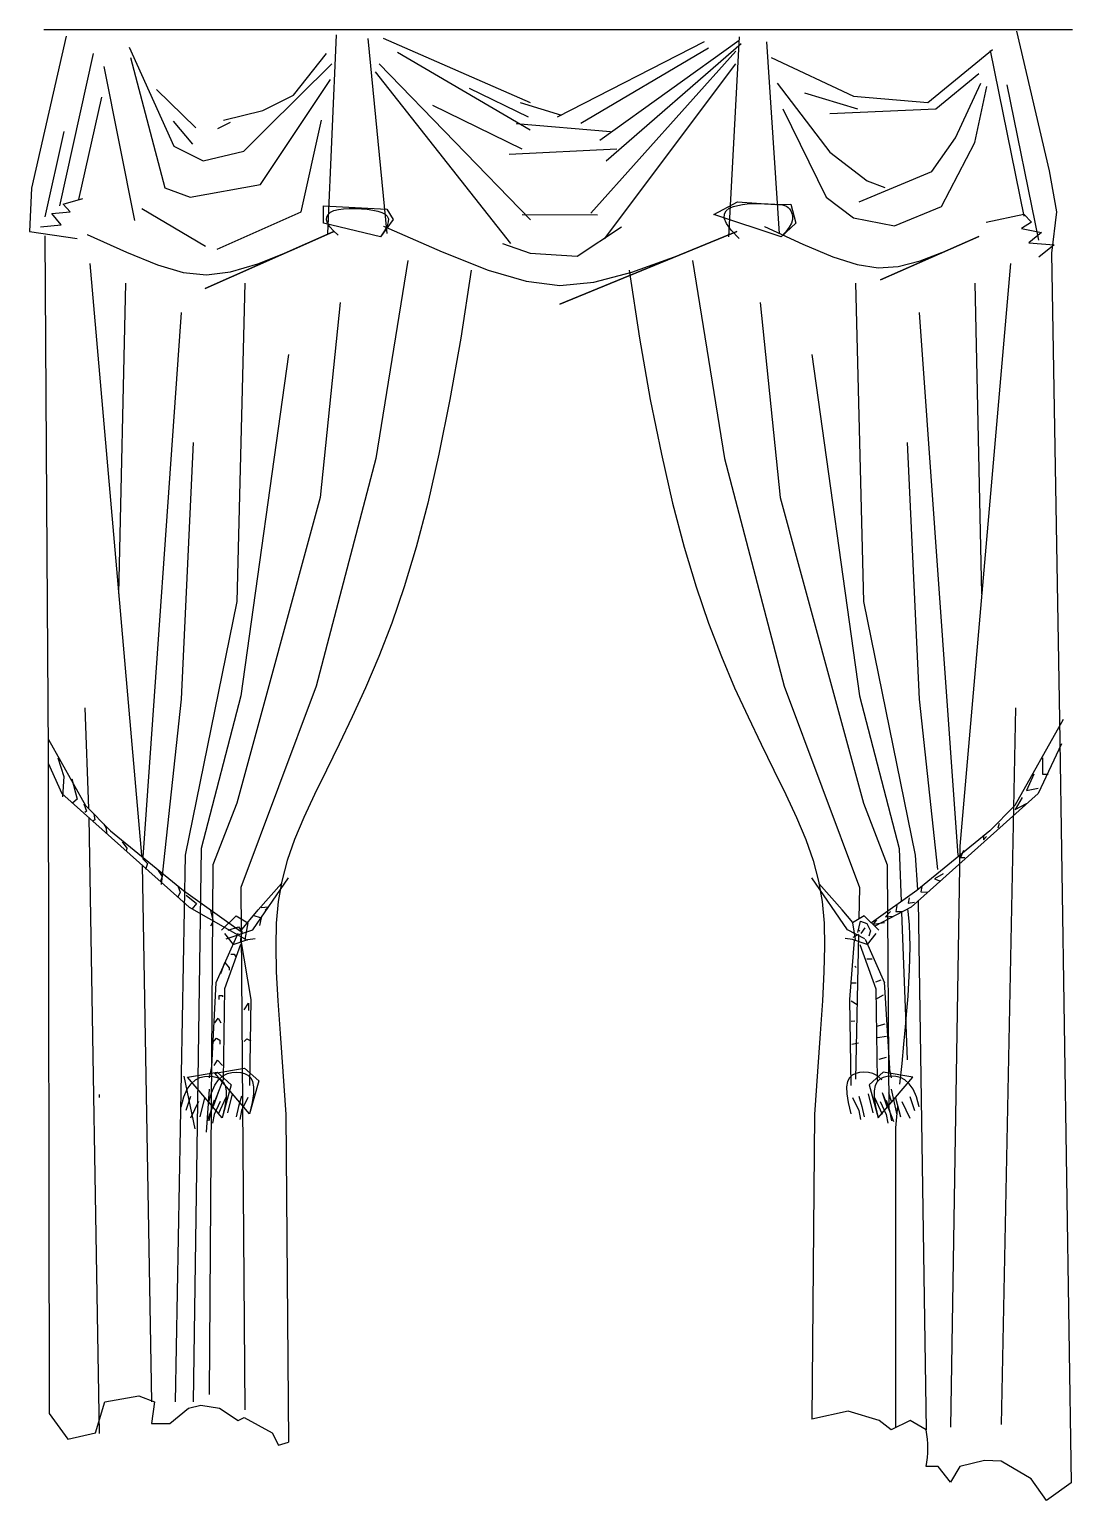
# Model space of a CAD drawing. Header units: metres. Extents: x 1017 to 1706, y 298 to 1269.
import ezdxf

# ---------------------------------------------------------------- set-up
doc = ezdxf.new("R2010")
doc.units = ezdxf.units.M
for name, color, linetype in [('3', 3, 'Continuous'), ('4', 4, 'Continuous'), ('7', 7, 'Continuous')]:
    doc.layers.add(name, color=color, linetype=linetype)

msp = doc.modelspace()

# ---------------------------------------------------------------- linework, layer by layer
at = {"layer": '3'}
for p, q in [((1250.9, 1263.36), (1347.98, 1221.03)), ((1037.43, 1152.72), (1059.67, 1253.3)), ((1083.26, 1257.56), (1112.71, 1192.22)), ((1191.79, 1225.92), (1213.67, 1253.44)), ((1260.49, 1254.17), (1348.08, 1202.93)), ((1366.1, 1211.51), (1463.18, 1261.24)), ((1381.63, 1207.28), (1465.76, 1257.01)), ((1388.1, 1148.02), (1483.89, 1254.89)), ((1394.06, 1196.1), (1486, 1262.16)), ((1398.24, 1182.43), (1487.39, 1259.88)), ((1610.73, 1221.03), (1653.45, 1255.95)), ((1651.78, 1255.32), (1674.06, 1145.99)), ((1066.62, 1244.82), (1086.81, 1143.02)), ((1084.1, 1250.69), (1106.82, 1164.71)), ((1173.29, 1203.23), (1217.03, 1246.56)), ((1248.31, 1246.43), (1348.32, 1143.64)), ((1397.16, 1131.09), (1483.89, 1246.43)), ((1507.18, 1250.66), (1561.55, 1225.27)), ((1169.92, 1166.77), (1216.19, 1236.24)), ((1245.73, 1241.14), (1335.04, 1127.91)), ((1511.07, 1233.73), (1546.01, 1188.23)), ((1615.91, 1216.8), (1644.39, 1240.08)), ((1628.85, 1197.75), (1645.68, 1233.73)), ((1050.03, 1156.96), (1065.29, 1224.57)), ((1101.31, 1229.66), (1127.27, 1204.34)), ((1171.6, 1215.61), (1191.79, 1225.92)), ((1307.85, 1230.56), (1346.68, 1211.51)), ((1529.19, 1227.38), (1564.14, 1216.8)), ((1561.55, 1225.27), (1610.73, 1221.03)), ((1641.8, 1194.58), (1649.56, 1231.61)), ((1662.92, 1232.55), (1683.82, 1130.05)), ((1145.52, 1209.42), (1171.6, 1215.61)), ((1283.63, 1219.25), (1342.51, 1190.41)), ((1341.51, 1221.03), (1368.69, 1212.57)), ((1514.95, 1216.8), (1543.43, 1158.6)), ((1546.01, 1213.63), (1615.91, 1216.8)), ((1112.39, 1208.66), (1125.01, 1193.52)), ((1141.84, 1203.84), (1150.25, 1207.97)), ((1196.84, 1148.89), (1210.3, 1209.42)), ((1338.8, 1207.07), (1401.02, 1201.8)), ((1027.8, 1145.45), (1040.4, 1201.8)), ((1158.98, 1188.78), (1173.29, 1203.23)), ((1613.32, 1175.53), (1628.85, 1197.75)), ((1619.79, 1152.25), (1641.8, 1194.58)), ((1112.71, 1192.22), (1132.06, 1182.59)), ((1132.06, 1182.59), (1158.98, 1188.78)), ((1334.15, 1186.99), (1405.2, 1190.41)), ((1546.01, 1188.23), (1570.61, 1169.18)), ((1565.43, 1155.43), (1613.32, 1175.53)), ((1123.65, 1158.52), (1169.92, 1166.77)), ((1570.61, 1169.18), (1582.26, 1164.95)), ((1039.8, 1153.84), (1052.68, 1157.56)), ((1106.82, 1164.71), (1123.65, 1158.52)), ((1543.43, 1158.6), (1561.55, 1144.84)), ((1032.22, 1147.65), (1044.34, 1148.89)), ((1038.28, 1140.22), (1032.22, 1147.65)), ((1044.34, 1148.89), (1039.8, 1153.84)), ((1091.68, 1150.95), (1133.74, 1126.19)), ((1141.31, 1124.13), (1196.84, 1148.89)), ((1342.8, 1146.96), (1392.58, 1146.86)), ((1588.73, 1139.55), (1619.79, 1152.25)), ((1024.65, 1138.98), (1038.28, 1140.22)), ((1379.04, 1119.45), (1408.35, 1138.98)), ((1561.55, 1144.84), (1588.73, 1139.55)), ((1329.91, 1127.88), (1347.98, 1121.56)), ((1347.98, 1121.56), (1379.04, 1119.45)), ((1057.29, 1114.62), (1091.4, 724.21)), ((1267.2, 1116.76), (1246.2, 985.91)), ((1455.35, 1116.76), (1476.34, 985.91)), ((1665.26, 1114.62), (1631.89, 730.07)), ((1080.9, 1101.75), (1076.34, 896.56)), ((1159.62, 1101.75), (1154.37, 891.53)), ((1562.93, 1101.75), (1568.18, 891.53)), ((1641.65, 1101.75), (1646.21, 896.56)), ((1222.59, 1088.88), (1209.47, 960.17)), ((1499.96, 1088.88), (1513.07, 960.17)), ((1117.63, 1082.44), (1092.35, 722.74)), ((1604.91, 1082.44), (1630.48, 723.86)), ((1188.48, 1054.55), (1156.99, 829.32)), ((1534.07, 1054.55), (1565.55, 829.32)), ((1125.51, 996.64), (1117.63, 827.17)), ((1597.04, 996.64), (1604.91, 827.17)), ((1246.2, 985.91), (1206.85, 835.75)), ((1476.34, 985.91), (1515.7, 835.75)), ((1209.47, 960.17), (1154.37, 758.53)), ((1513.07, 960.17), (1568.18, 758.53)), ((1154.37, 891.53), (1120.26, 724.21)), ((1568.18, 891.53), (1602.29, 724.21)), ((1206.85, 835.75), (1156.99, 702.75)), ((1515.7, 835.75), (1565.55, 702.75)), ((1117.63, 827.17), (1104.52, 704.9)), ((1156.99, 829.32), (1130.75, 728.5)), ((1565.55, 829.32), (1591.79, 728.5)), ((1604.91, 827.17), (1616.97, 714.65)), ((1053.91, 821.51), (1056.42, 754.89)), ((1668.63, 821.51), (1659.02, 348.3)), ((1699.97, 813.74), (1668.09, 756.88)), ((1030.03, 800.45), (1054.45, 756.88)), ((1698.84, 797.75), (1683.63, 764.96)), ((1036.08, 788.37), (1040.15, 776.07)), ((1686.29, 788.5), (1686.29, 777.65)), ((1029.72, 784.78), (1038.92, 764.96)), ((1680.6, 777.65), (1675.86, 766.79)), ((1686.29, 777.65), (1690.08, 777.65)), ((1040.15, 776.07), (1039.21, 762.75)), ((1045.48, 774.54), (1048.92, 761.22)), ((1675.86, 766.79), (1683.45, 768.34)), ((1038.92, 764.96), (1122.88, 689.88)), ((1048.92, 761.22), (1046.1, 758.65)), ((1053.31, 758.14), (1055.19, 753.27)), ((1154.37, 758.53), (1138.63, 717.77)), ((1568.18, 758.53), (1583.92, 717.77)), ((1683.63, 764.96), (1599.66, 689.88)), ((1673.01, 762.14), (1668.27, 754.39)), ((1668.27, 754.39), (1675.86, 758.26)), ((1055.19, 753.27), (1053.94, 752.25)), ((1054.45, 756.88), (1070.88, 740.29)), ((1056.64, 749.12), (1063.52, 342.39)), ((1059.89, 751.22), (1060.52, 747.38)), ((1668.09, 756.88), (1651.67, 740.29)), ((1060.52, 747.38), (1059.26, 746.61)), ((1066.47, 744.56), (1068.04, 742)), ((1068.04, 742), (1068.35, 738.67)), ((1070.88, 740.29), (1119.18, 700.8)), ((1651.67, 740.29), (1603.36, 700.8)), ((1657.84, 745.08), (1656.89, 741.98)), ((1078.69, 733.03), (1081.83, 728.68)), ((1081.83, 728.68), (1081.2, 726.89)), ((1130.75, 728.5), (1125.51, 363.28)), ((1591.79, 728.5), (1593.11, 693.49)), ((1631.89, 730.07), (1625.59, 346.52)), ((1647.41, 737.33), (1647.41, 734.23)), ((1647.41, 734.23), (1649.3, 736.55)), ((1091.4, 724.21), (1091.44, 723.48)), ((1092.17, 722.02), (1095.3, 718.69)), ((1095.3, 718.69), (1094.05, 714.59)), ((1120.26, 724.21), (1113.65, 363.28)), ((1602.29, 724.21), (1603.85, 701.2)), ((1634.13, 727.25), (1632.23, 722.6)), ((1632.23, 722.6), (1635.08, 722.6)), ((1091.76, 717.71), (1098, 363.28)), ((1091.98, 717.52), (1091.87, 715.89)), ((1102.51, 714.08), (1105.02, 709.98)), ((1105.02, 709.98), (1104.08, 706.9)), ((1138.63, 717.77), (1136.13, 368.16)), ((1164.86, 674.87), (1188.48, 709.19)), ((1557.68, 674.87), (1534.07, 709.19)), ((1583.92, 717.77), (1585, 555.91)), ((1620.85, 711.74), (1615.16, 708.64)), ((1116.92, 699.73), (1115.36, 696.4)), ((1115.67, 703.32), (1116.92, 699.73)), ((1119.18, 700.8), (1156.86, 673.94)), ((1156.99, 702.75), (1159.62, 357.97)), ((1168.45, 688.16), (1183.91, 705.54)), ((1554.09, 688.16), (1538.63, 705.54)), ((1565.55, 702.75), (1565.12, 682.09)), ((1603.36, 700.8), (1573.43, 679.46)), ((1606.7, 703.57), (1606.1, 699.89)), ((1606.1, 699.89), (1610.29, 699.65)), ((1615.16, 708.64), (1618.95, 707.09)), ((1120.99, 697.78), (1127.65, 692.33)), ((1122.88, 689.88), (1161.28, 668.08)), ((1127.65, 692.33), (1124.88, 688.7)), ((1170.39, 689.61), (1175.39, 690.06)), ((1175.39, 690.06), (1173.17, 687.8)), ((1599.66, 689.88), (1575.62, 677.31)), ((1590.22, 690.83), (1589.62, 686.91)), ((1598.31, 695.98), (1597.71, 692.55)), ((1597.71, 692.55), (1601.9, 693.04)), ((1604.34, 694.06), (1609.6, 344.74)), ((1137.09, 687.34), (1138.75, 680.53)), ((1138.75, 680.53), (1137.09, 677.36)), ((1144.3, 674.73), (1153.96, 684.21)), ((1153.96, 684.21), (1161.69, 679.47)), ((1156.86, 673.94), (1168.45, 688.16)), ((1164.84, 684.62), (1170.39, 682.8)), ((1170.39, 682.8), (1169.28, 677.81)), ((1561.07, 679.6), (1554.09, 688.16)), ((1568.58, 684.21), (1560.85, 679.47)), ((1564.45, 673.2), (1566.25, 680.54)), ((1566.25, 680.54), (1570.44, 679.07)), ((1578.24, 674.73), (1568.58, 684.21)), ((1576.74, 681.52), (1574.64, 678.58)), ((1574.64, 678.58), (1582.13, 679.81)), ((1586.02, 686.91), (1582.73, 683.48)), ((1582.73, 683.48), (1587.82, 683.97)), ((1589.62, 686.91), (1593.81, 686.91)), ((1593.37, 686.59), (1597.04, 589.06)), ((1597.34, 688.67), (1597.78, 684.94)), ((1597.78, 684.94), (1598.3, 678.09)), ((1154.93, 672.36), (1140.44, 639.98)), ((1146.23, 672.36), (1152.03, 665.26)), ((1147.26, 669.03), (1164.86, 674.87)), ((1148.75, 674.63), (1155.41, 676.9)), ((1155.41, 676.9), (1157.63, 673.73)), ((1157.63, 673.73), (1156.52, 666.47)), ((1161.69, 679.47), (1159.76, 668.41)), ((1569.09, 668.83), (1557.68, 674.87)), ((1560.85, 679.47), (1562.79, 668.41)), ((1564.91, 671.7), (1561.2, 669.75)), ((1564.91, 671.7), (1562.93, 576.19)), ((1565.68, 673.94), (1564.97, 674.82)), ((1566.55, 672.46), (1569.25, 676.14)), ((1570.44, 679.07), (1572.84, 674.18)), ((1576.31, 672.36), (1570.51, 665.26)), ((1572.84, 674.18), (1571.64, 670.75)), ((1598.3, 678.09), (1598.59, 671.04)), ((1598.59, 671.04), (1598.68, 663.78)), ((1156.86, 665.26), (1146.23, 636.03)), ((1152.03, 665.26), (1161.69, 668.41)), ((1156.86, 669.2), (1163.62, 628.92)), ((1161.69, 668.41), (1166.52, 669.2)), ((1560.85, 668.41), (1556.02, 669.2)), ((1561.93, 668), (1558.92, 628.92)), ((1570.51, 665.26), (1560.85, 668.41)), ((1565.68, 665.26), (1576.31, 636.03)), ((1569.21, 668.81), (1582.11, 639.98)), ((1598.68, 663.78), (1598.6, 656.27)), ((1143.75, 646.04), (1146.53, 653.31)), ((1146.53, 653.31), (1149.3, 649.68)), ((1150.41, 658.75), (1152.63, 658.75)), ((1152.63, 658.75), (1153.74, 656.94)), ((1562.42, 650.84), (1563.42, 650.02)), ((1570.42, 655.74), (1573.92, 655.74)), ((1598.6, 656.27), (1598.35, 648.4)), ((1149.3, 649.68), (1149.3, 648.31)), ((1576.42, 640.62), (1579.92, 641.85)), ((1598.35, 648.4), (1597.94, 640.05)), ((1140.44, 639.98), (1137.54, 584.69)), ((1142.64, 631.52), (1144.86, 631.52)), ((1142.64, 628.8), (1142.64, 631.52)), ((1144.86, 631.52), (1144.86, 630.62)), ((1146.23, 636.03), (1145.27, 576)), ((1560.43, 639.81), (1563.42, 639.81)), ((1576.31, 636.03), (1577.28, 576)), ((1576.42, 629.18), (1581.42, 632.04)), ((1581.92, 640.62), (1585.41, 583.42)), ((1597.94, 640.05), (1597.37, 631.09)), ((1159.29, 621.99), (1162.07, 626.53)), ((1162.07, 626.53), (1162.07, 621.54)), ((1163.62, 628.92), (1162.66, 572.05)), ((1558.92, 628.92), (1559.89, 572.05)), ((1559.93, 627.96), (1563.92, 625.51)), ((1597.37, 631.09), (1596.63, 621.41)), ((1139.86, 613.37), (1142.08, 616.55)), ((1142.08, 616.55), (1143.75, 613.37)), ((1559.93, 614.47), (1562.42, 614.88)), ((1576.92, 611.21), (1582.42, 612.84)), ((1596.63, 621.41), (1595.73, 610.87)), ((1138.2, 600.21), (1140.97, 603.39)), ((1140.97, 603.39), (1143.19, 602.03)), ((1159.29, 601.12), (1160.96, 602.93)), ((1160.96, 602.93), (1163.73, 601.57)), ((1577.42, 603.85), (1583.41, 604.67)), ((1595.73, 610.87), (1594.66, 599.35)), ((1143.19, 602.03), (1143.19, 599.3)), ((1560.43, 599.36), (1564.92, 600.17)), ((1594.66, 599.35), (1593.43, 586.74)), ((1137.54, 584.69), (1136.13, 577.14)), ((1139.31, 585.23), (1141.53, 588.86)), ((1141.53, 588.86), (1144.86, 585.23)), ((1578.42, 589.55), (1583.41, 590.78)), ((1585.01, 584.69), (1586.41, 577.14)), ((1593.43, 586.74), (1592.06, 573.01)), ((1126.93, 543.6), (1119.61, 578.3)), ((1145.27, 576), (1134.64, 548.36)), ((1557.72, 574.68), (1557.06, 571.23)), ((1559, 577.17), (1557.72, 574.68)), ((1560.8, 578.87), (1559, 577.17)), ((1563.04, 579.96), (1560.8, 578.87)), ((1565.62, 580.6), (1563.04, 579.96)), ((1568.43, 580.91), (1565.62, 580.6)), ((1571.4, 580.77), (1568.43, 580.91)), ((1574.41, 580), (1571.4, 580.77)), ((1577.37, 578.44), (1574.41, 580)), ((1577.28, 576), (1577.64, 575.05)), ((1580.19, 575.91), (1577.37, 578.44)), ((1063.52, 566.08), (1063.56, 564.3)), ((1123.82, 564.89), (1120.72, 555.6)), ((1133.12, 564.05), (1130.02, 551.37)), ((1136, 569.76), (1134.21, 541.22)), ((1141.94, 567.51), (1138.84, 558.21)), ((1147.11, 564.13), (1141.94, 553.14)), ((1151.24, 566.66), (1148.14, 553.99)), ((1157.45, 564.97), (1155.38, 558.21)), ((1161.58, 564.13), (1157.45, 555.68)), ((1557.06, 571.23), (1557.12, 566.66)), ((1557.12, 566.66), (1557.99, 560.79)), ((1560.97, 564.13), (1565.1, 555.68)), ((1565.1, 564.97), (1567.17, 558.21)), ((1571.3, 566.66), (1574.4, 553.99)), ((1575.44, 564.13), (1580.6, 553.14)), ((1580.6, 567.51), (1583.7, 558.21)), ((1580.99, 566.34), (1587.91, 548.36)), ((1586.81, 560.75), (1585, 567.23)), ((1586.54, 569.76), (1590.09, 552.8)), ((1589.42, 564.05), (1592.52, 551.37)), ((1598.72, 564.89), (1601.82, 555.6)), ((1128.99, 561.51), (1123.82, 550.53)), ((1137.26, 555.6), (1135.89, 548.88)), ((1139.33, 562.36), (1137.26, 555.6)), ((1143.46, 561.51), (1139.33, 553.06)), ((1148.14, 553.99), (1148.14, 553.99)), ((1155.38, 558.21), (1154.01, 551.49)), ((1157.45, 555.68), (1156.41, 549.76)), ((1557.99, 560.79), (1559.77, 553.46)), ((1565.1, 555.68), (1566.13, 549.76)), ((1567.17, 558.21), (1568.54, 551.49)), ((1574.4, 553.99), (1574.4, 553.99)), ((1579.09, 561.51), (1583.22, 553.06)), ((1583.22, 562.36), (1585.29, 555.6)), ((1585.29, 555.6), (1586.66, 548.88)), ((1590.63, 558.6), (1589.27, 544.06)), ((1590.67, 558.96), (1590.63, 558.6)), ((1593.56, 561.51), (1598.72, 550.53)), ((1130.02, 551.37), (1130.02, 551.37)), ((1139.33, 553.06), (1138.29, 547.15)), ((1583.22, 553.06), (1584.25, 547.15)), ((1589.27, 544.06), (1589.22, 346.12)), ((1592.52, 551.37), (1592.52, 551.37))]:
    msp.add_line(p, q, dxfattribs=at)
for points in [[(1135.74, 560.75), (1135.74, 560.75), (1137.54, 567.23), (1139.78, 572.23), (1142.35, 575.91), (1145.17, 578.44), (1148.14, 580), (1151.15, 580.77), (1154.11, 580.91), (1156.93, 580.6), (1159.5, 579.96), (1161.74, 578.87), (1163.55, 577.17), (1164.83, 574.68), (1165.49, 571.23), (1165.43, 566.66), (1164.55, 560.79), (1162.77, 553.46), (1139.87, 580.18), (1159.51, 583.56), (1168.81, 575.11), (1162.77, 553.46)], [(1117.62, 558.13), (1117.62, 558.13), (1119.42, 564.62), (1121.66, 569.61), (1124.23, 573.29), (1127.05, 575.83), (1130.01, 577.39), (1133.03, 578.16), (1135.99, 578.3), (1138.81, 577.99), (1141.38, 577.35), (1143.62, 576.26), (1145.43, 574.55), (1146.71, 572.06), (1147.37, 568.62), (1147.31, 564.04), (1146.43, 558.18), (1144.65, 550.85), (1121.75, 577.57), (1141.39, 580.95), (1150.69, 572.5), (1144.65, 550.85)], [(1604.93, 558.13), (1604.93, 558.13), (1603.12, 564.62), (1600.89, 569.61), (1598.31, 573.29), (1595.49, 575.83), (1592.53, 577.39), (1589.52, 578.16), (1586.56, 578.3), (1583.74, 577.99), (1581.16, 577.35), (1578.92, 576.26), (1577.12, 574.55), (1575.84, 572.06), (1575.18, 568.62), (1575.24, 564.04), (1576.11, 558.18), (1577.89, 550.85), (1600.79, 577.57), (1581.15, 580.95), (1571.85, 572.5), (1577.89, 550.85)]]:
    msp.add_lwpolyline(points, dxfattribs=at)
at = {"layer": '4'}
for points in [[(1041.64, 1264.72), (1018.84, 1164.47), (1017.41, 1135.84), (1048.92, 1131.12)], [(1027.66, 1133.05), (1028.85, 922.97), (1029.69, 792.04), (1030.39, 355.68), (1042.71, 338.69), (1061.12, 342.78), (1067.25, 363.21), (1089.75, 367.29), (1099.98, 363.21), (1097.93, 348.91), (1110.21, 348.91), (1122.48, 359.12), (1130.66, 361.16), (1142.93, 359.12), (1155.2, 350.95), (1159.3, 352.99), (1177.7, 342.78), (1181.79, 334.61), (1188.49, 336.69)], [(1309.18, 1110.33), (1302.23, 1065.35), (1295.13, 1025.05), (1287.86, 988.94), (1280.4, 956.57), (1272.72, 927.48), (1264.81, 901.2), (1256.63, 877.28), (1248.17, 855.24), (1239.44, 834.68), (1230.62, 815.43), (1221.92, 797.36), (1213.54, 780.36), (1205.71, 764.31), (1198.64, 749.08), (1192.53, 734.56), (1187.6, 720.63), (1184.01, 707.1), (1181.66, 693.52), (1180.38, 679.35), (1180.03, 664.08), (1180.45, 647.17), (1181.49, 628.1), (1182.97, 606.34), (1184.76, 581.37), (1186.69, 552.99), (1188.49, 336.69)], [(1413.37, 1110.33), (1420.32, 1065.35), (1427.42, 1025.05), (1434.69, 988.94), (1442.15, 956.57), (1449.82, 927.48), (1457.74, 901.2), (1465.91, 877.28), (1474.37, 855.24), (1483.1, 834.68), (1491.92, 815.43), (1500.63, 797.36), (1509, 780.36), (1516.83, 764.31), (1523.91, 749.08), (1530.02, 734.56), (1534.94, 720.63), (1538.53, 707.1), (1540.89, 693.52), (1542.16, 679.35), (1542.51, 664.08), (1542.09, 647.17), (1541.06, 628.1), (1539.57, 606.34), (1537.78, 581.37), (1535.86, 552.99), (1533.97, 351.86)]]:
    msp.add_lwpolyline(points, dxfattribs=at)
msp.add_lwpolyline([(1669.14, 1268.05), (1690.7, 1175.86), (1695.67, 1148.74), (1692.35, 1121.63), (1697.51, 813.67), (1705.38, 309.83), (1689.05, 298.12), (1678.82, 312.42), (1659.02, 324.07), (1648.14, 324.68), (1631.78, 320.6), (1625.64, 310.38), (1617.46, 320.6), (1609.6, 320.51, 0.09), (1609.6, 344.74), (1599.05, 350.95), (1586.41, 344.74), (1578.6, 350.95), (1558.15, 357.08), (1533.97, 351.86)], format="xyb", dxfattribs=at)
at = {"layer": '7'}
for p, q in [((1027, 1269.23), (1706.25, 1269.23)), ((1219.92, 1265.57), (1214.35, 1134.6)), ((1240.82, 1263.3), (1253.36, 1134.6)), ((1486, 1264.43), (1479.03, 1132.32)), ((1504.11, 1261.02), (1512.47, 1134.6)), ((1649.24, 1141.96), (1674.11, 1147.39)), ((1674.11, 1147.39), (1679.09, 1141.96)), ((1679.09, 1141.96), (1672.45, 1137.9)), ((1672.45, 1137.9), (1685.72, 1135.18)), ((1685.72, 1135.18), (1677.43, 1128.41)), ((1677.43, 1128.41), (1694.01, 1127.05)), ((1694.01, 1127.05), (1684.06, 1118.91))]:
    msp.add_line(p, q, dxfattribs=at)
for points in [[(1221.31, 1133.46), (1221.31, 1133.46), (1218.11, 1136.34), (1215.79, 1139), (1214.31, 1141.42), (1213.65, 1143.59), (1213.78, 1145.51), (1214.65, 1147.16), (1216.25, 1148.52), (1218.53, 1149.6), (1221.44, 1150.37), (1224.86, 1150.87), (1228.62, 1151.11), (1232.59, 1151.11), (1236.61, 1150.91), (1240.52, 1150.5), (1244.18, 1149.93), (1247.43, 1149.22), (1250.15, 1148.36), (1252.26, 1147.3), (1253.71, 1145.96), (1254.44, 1144.26), (1254.41, 1142.12), (1253.56, 1139.47), (1251.83, 1136.23), (1249.18, 1132.32), (1211.56, 1141.43), (1211.56, 1152.82), (1253.36, 1150.55), (1257.53, 1143.71), (1249.18, 1132.32)], [(1486, 1131.18), (1486, 1131.18), (1480.83, 1136.63), (1477.69, 1141.09), (1476.27, 1144.66), (1476.3, 1147.45), (1477.5, 1149.59), (1479.58, 1151.17), (1482.25, 1152.3), (1485.23, 1153.1), (1488.28, 1153.66), (1491.32, 1154.02), (1494.32, 1154.22), (1497.25, 1154.3), (1500.07, 1154.28), (1502.75, 1154.19), (1505.27, 1154.08), (1507.58, 1153.96), (1509.67, 1153.87), (1511.53, 1153.77), (1513.21, 1153.62), (1514.71, 1153.38), (1516.05, 1153.02), (1517.25, 1152.48), (1518.34, 1151.72), (1519.34, 1150.72), (1520.23, 1149.42), (1520.93, 1147.83), (1521.29, 1145.95), (1521.21, 1143.79), (1520.55, 1141.34), (1519.19, 1138.61), (1517, 1135.6), (1513.86, 1132.32), (1469.28, 1147.13), (1484.96, 1155.51), (1510.09, 1153.6), (1520.15, 1153.87), (1523.61, 1141.43), (1513.86, 1132.32)], [(1251.23, 1139.25), (1251.23, 1139.25), (1289.87, 1122.4), (1320.33, 1110.31), (1345.35, 1102.96), (1367.67, 1100.3), (1390.02, 1102.29), (1415.14, 1108.89), (1445.75, 1120.05), (1484.61, 1135.74), (1367.59, 1087.91), (1484.61, 1135.74)], [(1502.72, 1139.16), (1502.72, 1139.16), (1528.13, 1127.56), (1548.03, 1119.19), (1564.05, 1113.98), (1577.87, 1111.84), (1591.15, 1112.7), (1605.53, 1116.48), (1622.68, 1123.09), (1644.26, 1132.47), (1579.34, 1103.85), (1644.26, 1132.47)], [(1055.63, 1133.88), (1055.63, 1133.88), (1081.51, 1122.16), (1102, 1113.82), (1119.01, 1108.86), (1134.43, 1107.32), (1150.19, 1109.22), (1168.18, 1114.57), (1190.33, 1123.4), (1218.53, 1135.74), (1133.55, 1098.16), (1218.53, 1135.74)]]:
    msp.add_lwpolyline(points, dxfattribs=at)

doc.saveas('drawing.dxf')
